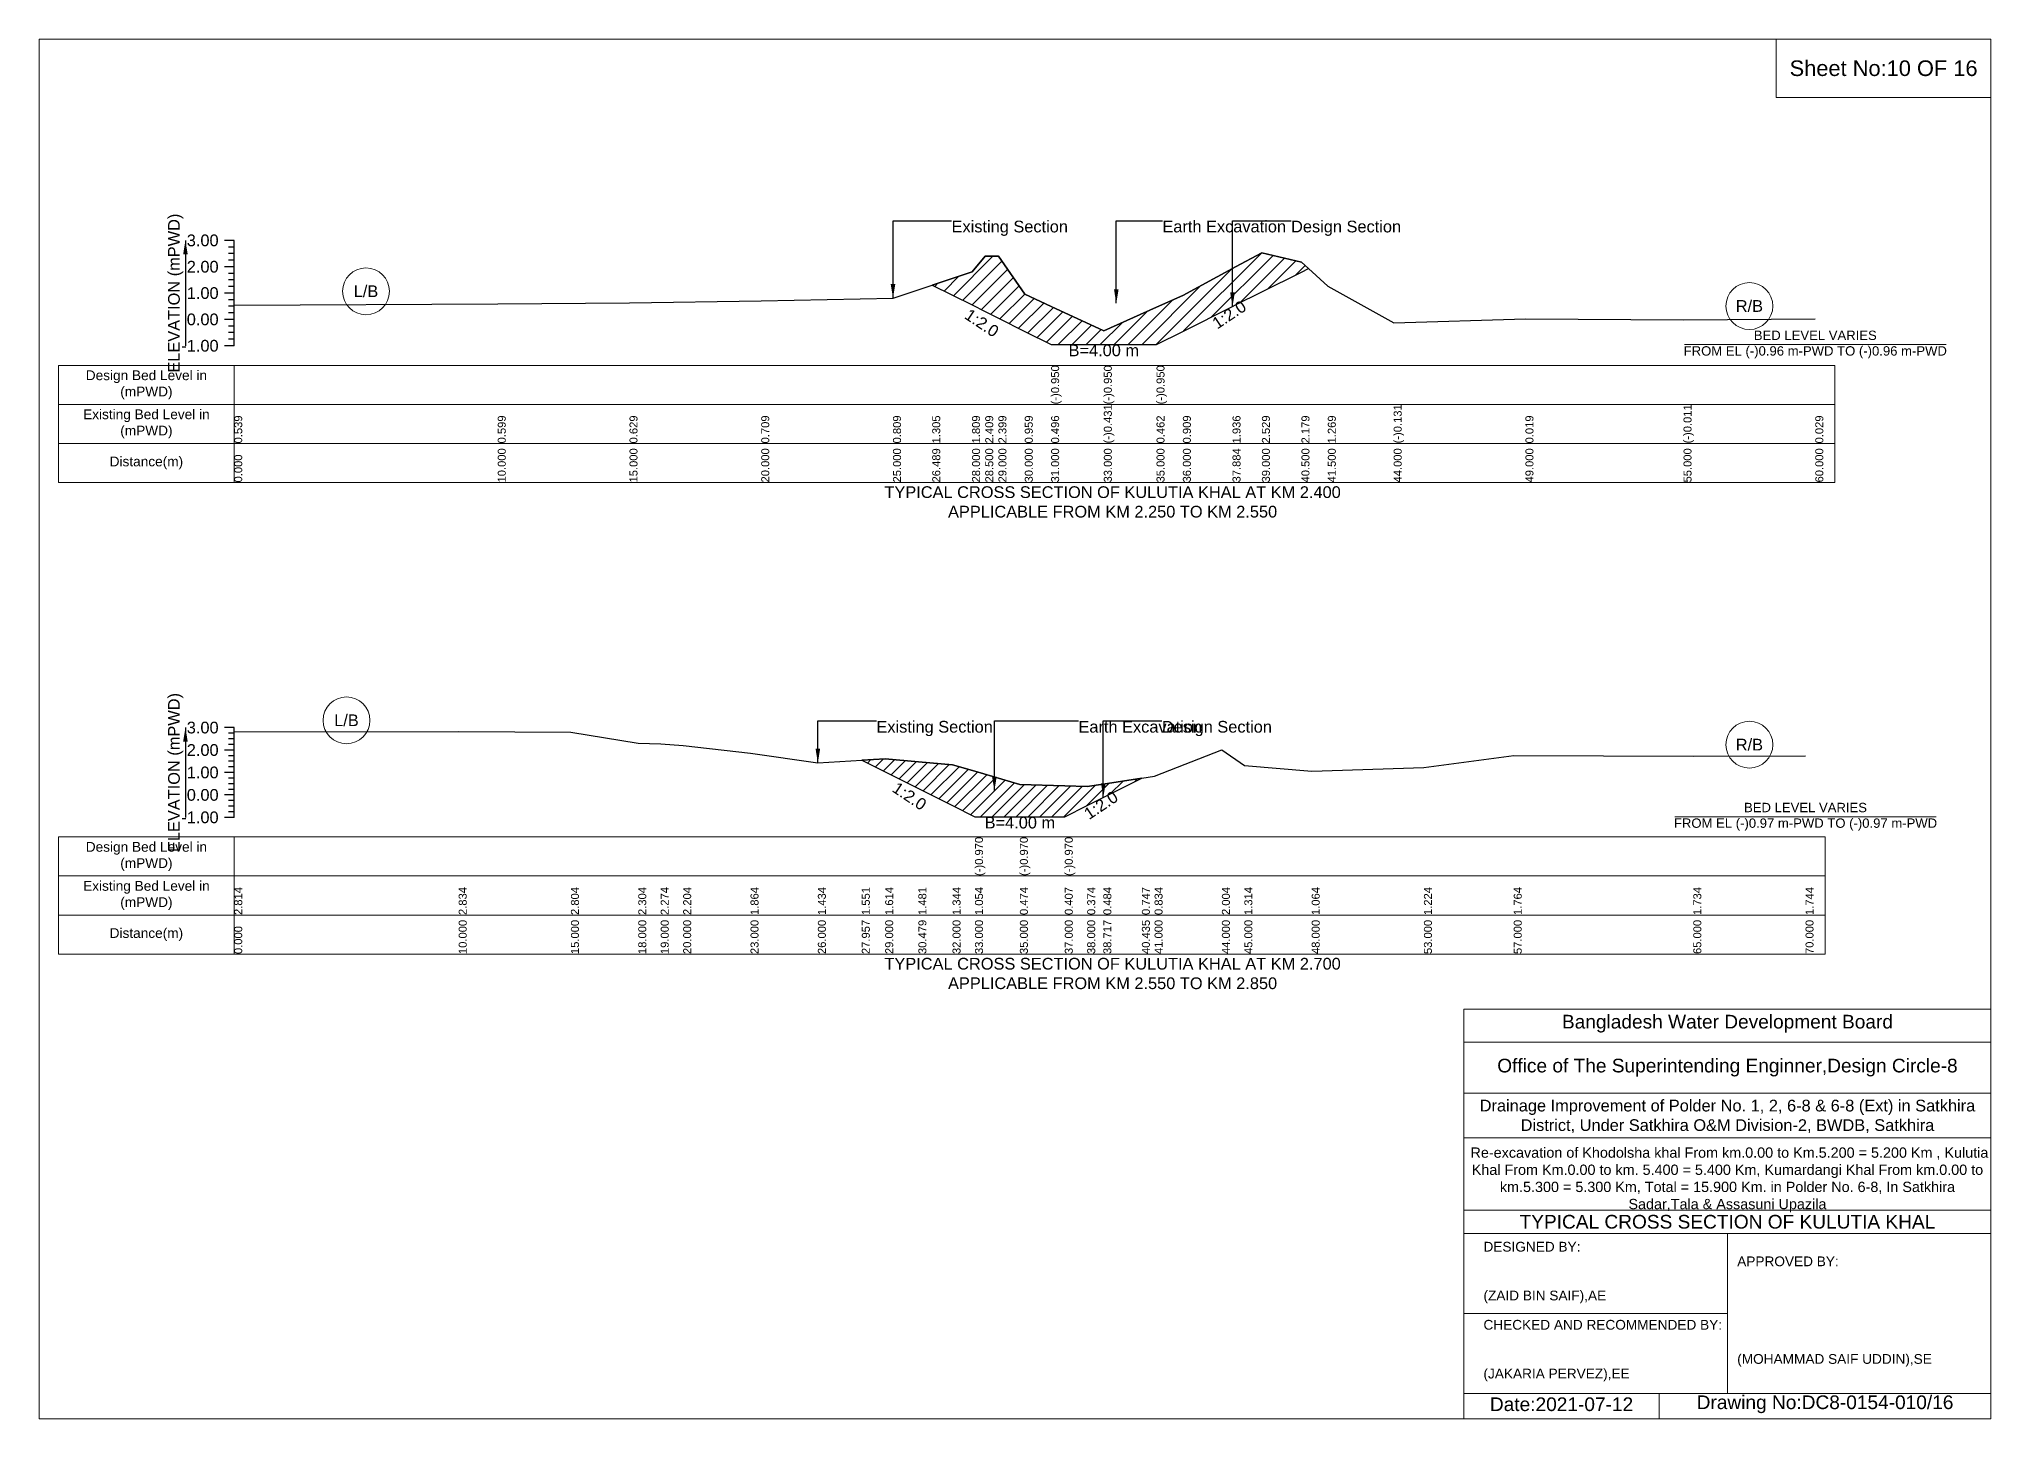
# Model space of a CAD drawing. Header units: inches. Extents: x 91000 to 568000, y -5656 to 0.
# Drawn here: x 340000 to 348000, y -5656 to 0 of the extents above; entities that cross this region are included whole.
import ezdxf

# ---------------------------------------------------------------- set-up
doc = ezdxf.new("R2010")
doc.units = ezdxf.units.IN
doc.header["$LTSCALE"] = 7
doc.header["$MEASUREMENT"] = 0
for name, color, linetype, lineweight in [('Cross section Data Border', 7, 'Continuous', 9), ('Cross Section Labels', 7, 'Continuous', 9), ('Existing_Bed_Level for Xsection', 7, 'Continuous', 25)]:
    doc.layers.add(name, color=color, linetype=linetype, lineweight=lineweight)
doc.styles.get("Standard").update_dxf_attribs({"font": 'arial.ttf'})
doc.dimstyles.get("Standard").update_dxf_attribs({"dimtxt": 0.18, "dimasz": 0.18, "dimexe": 0.18, "dimexo": 0.0625, "dimgap": 0.09, "dimtad": 0, "dimtih": 1, "dimtoh": 1, "dimdec": 4, "dimzin": 0, "dimdsep": 46, "dimtxsty": 'Standard', "dimcen": 0.09, "dimadec": 0, "dimazin": 0, "dimtfac": 1, "dimtdec": 4, "dimtofl": 0, "dimtmove": 0, "dimatfit": 3, "dimfxl": 1, "dimtolj": 1, "dimtzin": 0, "dimarcsym": 0})

msp = doc.modelspace()

# ---------------------------------------------------------------- hatches: boundary and pattern name
at = {"layer": 'Existing_Bed_Level for Xsection'}
h = msp.add_hatch(dxfattribs=at)
h.set_pattern_fill('ANSI31', color=256, scale=324, style=0)
h.paths.add_polyline_path([(343660.8, -1008.5), (343824, -1090.1), (343878, -1117.1), (343904.4, -1130.3), (343932, -1144.1), (344040, -1198.1), (344148, -1252.1), (344364, -1252.1), (344580, -1252.1), (344688, -1198.1), (344891.5, -1096.3), (344904, -1090.1), (345012, -1036.1), (345174, -955.1), (345203, -940.5), (345174, -914.1), (345012, -876.3), (344904, -933.6), (344891.5, -940.4), (344688, -1051.3), (344580, -1099.5), (344364, -1196), (344148, -1095.9), (344040, -1045.9), (343932, -890.4), (343904.4, -889.8), (343878, -889.3), (343824, -954.1)])
h = msp.add_hatch(dxfattribs=at)
h.set_pattern_fill('ANSI31', color=256, scale=276, style=0)
h.paths.add_polyline_path([(343372.1, -2955.7), (343468, -3003.6), (343604, -3071.7), (343744, -3141.6), (343836, -3187.6), (344020, -3187.6), (344204, -3187.6), (344296, -3141.6), (344362, -3108.7), (344520, -3029.7), (344362, -3053.9), (344296, -3064), (344204, -3060.9), (344020, -3054.8), (343836, -3001.4), (343744, -2974.8), (343604, -2962.2), (343468, -2949.9)])

# ---------------------------------------------------------------- linework, layer by layer
at = {"layer": 'Cross section Data Border'}
for points in [[(340080, -1337.5), (347360, -1337.5), (347360, -1817.5), (340080, -1817.5)], [(340080, -3270.4), (347320, -3270.4), (347320, -3750.4), (340080, -3750.4)]]:
    msp.add_lwpolyline(points, close=True, dxfattribs=at)
for points in [[(340800, -1337.5), (340800, -1817.5)], [(340080, -1497.5), (347360, -1497.5)], [(340080, -1657.5), (347360, -1657.5)], [(340800, -3270.4), (340800, -3750.4)], [(340080, -3430.4), (347320, -3430.4)], [(340080, -3590.4), (347320, -3590.4)]]:
    msp.add_lwpolyline(points, dxfattribs=at)
at = {"layer": 'Cross Section Labels'}
for points in [[(340000, 0), (348000, 0), (348000, -5656), (340000, -5656)], [(347120, 0), (348000, 0), (348000, -240), (347120, -240)]]:
    msp.add_lwpolyline(points, close=True, dxfattribs=at)
for points in [[(346744.2, -1252.1), (347815.8, -1252.1)], [(346704.2, -3187.6), (347775.8, -3187.6)], [(345840, -5656), (345840, -3976), (348000, -3976)], [(345840, -4112), (348000, -4112)], [(345840, -4320), (348000, -4320)], [(345840, -4504), (348000, -4504)], [(345840, -4800), (348000, -4800)], [(345840, -4896), (348000, -4896)], [(346920, -4896), (346920, -5552)], [(345840, -5224), (346920, -5224)], [(345840, -5552), (348000, -5552)], [(346640, -5552), (346640, -5656)]]:
    msp.add_lwpolyline(points, dxfattribs=at)
for centre in [(341340, -1034), (347010, -1094.5), (341260, -2792.6), (347010, -2892.4)]:
    msp.add_circle(centre, 96, dxfattribs=at)
at = {"layer": 'Existing_Bed_Level for Xsection'}
for points in [[(340800, -825.5), (340760, -825.5)], [(340800, -852.5), (340776, -852.5)], [(340800, -879.5), (340776, -879.5)], [(340800, -1257.5), (340800, -1149.5), (340800, -1041.5), (340800, -933.5), (340800, -825.5)], [(340800, -1091.2), (341880, -1084.8), (342420, -1081.5), (342960, -1072.9), (343500, -1062.1), (343660.8, -1008.5), (343824, -954.1), (343878, -889.3), (343904.4, -889.8), (343932, -890.4), (344040, -1045.9), (344148, -1095.9), (344148, -1095.9), (344364, -1196), (344364, -1196), (344580, -1099.5), (344580, -1099.5), (344688, -1051.3), (344891.5, -940.4), (344904, -933.6), (345012, -876.3), (345174, -914.1), (345203, -940.5), (345282, -1012.4), (345552, -1163.6), (346092, -1147.4), (346740, -1150.6), (347280, -1146.3)], [(340800, -933.5), (340760, -933.5)], [(340800, -906.5), (340776, -906.5)], [(340800, -960.5), (340776, -960.5)], [(340800, -987.5), (340776, -987.5)], [(340800, -1014.5), (340776, -1014.5)], [(340800, -1041.5), (340760, -1041.5)], [(340800, -1068.5), (340776, -1068.5)], [(340800, -1095.5), (340776, -1095.5)], [(340800, -1149.5), (340760, -1149.5)], [(340800, -1122.5), (340776, -1122.5)], [(340800, -1176.5), (340776, -1176.5)], [(340800, -1257.5), (340760, -1257.5)], [(340800, -1203.5), (340776, -1203.5)], [(340800, -1230.5), (340776, -1230.5)], [(340800, -2822.4), (340760, -2822.4)], [(340800, -2845.4), (340776, -2845.4)], [(340800, -2868.4), (340776, -2868.4)], [(340800, -3190.4), (340800, -3098.4), (340800, -3006.4), (340800, -2914.4), (340800, -2822.4)], [(340800, -2839.5), (341720, -2837.7), (342180, -2840.4), (342456, -2886.4), (342548, -2889.2), (342640, -2895.6), (342916, -2926.9), (343192, -2966.5), (343372.1, -2955.7), (343468, -2949.9), (343604, -2962.2), (343744, -2974.8), (343836, -3001.4), (343836, -3001.4), (344020, -3054.8), (344020, -3054.8), (344204, -3060.9), (344204, -3060.9), (344296, -3064), (344362, -3053.9), (344520, -3029.7), (344572, -3021.7), (344848, -2914), (344940, -2977.5), (345216, -3000.5), (345676, -2985.8), (346044, -2936.1), (346780, -2938.9), (347240, -2938)], [(340800, -2914.4), (340760, -2914.4)], [(340800, -2891.4), (340776, -2891.4)], [(340800, -2937.4), (340776, -2937.4)], [(340800, -3006.4), (340760, -3006.4)], [(340800, -2960.4), (340776, -2960.4)], [(340800, -2983.4), (340776, -2983.4)], [(340800, -3029.4), (340776, -3029.4)], [(340800, -3098.4), (340760, -3098.4)], [(340800, -3052.4), (340776, -3052.4)], [(340800, -3075.4), (340776, -3075.4)], [(340800, -3190.4), (340760, -3190.4)], [(340800, -3121.4), (340776, -3121.4)], [(340800, -3144.4), (340776, -3144.4)], [(340800, -3167.4), (340776, -3167.4)]]:
    msp.add_lwpolyline(points, dxfattribs=at)
for points in [[(343660.8, -1008.5), (343660.8, -1008.5), (343824, -1090.1), (343878, -1117.1), (343904.4, -1130.3), (343932, -1144.1), (344040, -1198.1), (344148, -1252.1), (344148, -1252.1), (344364, -1252.1), (344364, -1252.1), (344580, -1252.1), (344580, -1252.1), (344688, -1198.1), (344891.5, -1096.3), (344904, -1090.1), (345012, -1036.1), (345174, -955.1), (345203, -940.5), (345174, -914.1), (345012, -876.3), (344904, -933.6), (344891.5, -940.4), (344688, -1051.3), (344580, -1099.5), (344580, -1099.5), (344364, -1196), (344364, -1196), (344148, -1095.9), (344148, -1095.9), (344040, -1045.9), (343932, -890.4), (343904.4, -889.8), (343878, -889.3), (343824, -954.1), (343660.8, -1008.5)], [(343372.1, -2955.7), (343372.1, -2955.7), (343468, -3003.6), (343604, -3071.7), (343744, -3141.6), (343836, -3187.6), (343836, -3187.6), (344020, -3187.6), (344020, -3187.6), (344204, -3187.6), (344204, -3187.6), (344296, -3141.6), (344362, -3108.7), (344520, -3029.7), (344520, -3029.7), (344520, -3029.7), (344362, -3053.9), (344296, -3064), (344204, -3060.9), (344204, -3060.9), (344020, -3054.8), (344020, -3054.8), (343836, -3001.4), (343836, -3001.4), (343744, -2974.8), (343604, -2962.2), (343468, -2949.9), (343372.1, -2955.7)]]:
    msp.add_lwpolyline(points, close=True, dxfattribs=at)

# ---------------------------------------------------------------- texts
at = {"layer": 'Cross section Data Border', "char_height": 40, "width": 640, "attachment_point": 5}
for s, insert in [('Design Bed Level in (mPWD)', (340440, -1417.5)), ('Existing Bed Level in (mPWD)', (340440, -1577.5)), ('Distance(m)', (340440, -1737.5)), ('Design Bed Level in (mPWD)', (340440, -3350.4)), ('Existing Bed Level in (mPWD)', (340440, -3510.4)), ('Distance(m)', (340440, -3670.4))]:
    msp.add_mtext(s, dxfattribs=dict(at, insert=insert))
at = {"layer": 'Cross Section Labels'}
for s, insert, char_height, attachment_point in [('Sheet No:10 OF 16', (347560, -120), 64, 5), ('Existing Section', (343740, -744.5), 48, 1), ('Earth Excavation', (344604, -744.5), 48, 1), ('Design Section', (345131.5, -744.5), 48, 1), ('L/B', (341340, -1034), 48, 5), ('R/B', (347010, -1094.5), 48, 5), ('BED LEVEL VARIES ^JFROM EL (-)0.96 m-PWD TO (-)0.96 m-PWD', (347280, -1252.1), 38.4, 5), ('B=4.00 m', (344364, -1252.1), 48, 2), ('TYPICAL CROSS SECTION OF KULUTIA KHAL AT KM 2.400^JAPPLICABLE FROM KM 2.250 TO KM 2.550', (344400, -1897.5), 48, 5), ('L/B', (341260, -2792.6), 48, 5), ('Existing Section', (343432, -2794.8), 48, 1), ('Earth Excavation', (344260, -2794.8), 48, 1), ('Design Section', (344602, -2794.8), 48, 1), ('R/B', (347010, -2892.4), 48, 5), ('B=4.00 m', (344020, -3187.6), 48, 2), ('BED LEVEL VARIES ^JFROM EL (-)0.97 m-PWD TO (-)0.97 m-PWD', (347240, -3187.6), 38.4, 5), ('TYPICAL CROSS SECTION OF KULUTIA KHAL AT KM 2.700^JAPPLICABLE FROM KM 2.550 TO KM 2.850', (344400, -3830.4), 48, 5), ('Bangladesh Water Development Board', (346920, -4036), 56, 5), ('Office of The Superintending Enginner,Design Circle-8', (346920, -4216), 56, 5)]:
    msp.add_mtext(s, dxfattribs=dict(at, insert=insert, char_height=char_height, attachment_point=attachment_point))
at = {"layer": 'Cross Section Labels', "char_height": 48, "attachment_point": 2}
for insert, rotation in [((343877.4, -1143.8), 326.30993), ((344864.5, -1109.8), 33.69007), ((343581, -3083.2), 326.30993), ((344339, -3120.2), 33.69007)]:
    msp.add_mtext('1:2.0', dxfattribs=dict(at, insert=insert, rotation=rotation))
at = {"layer": 'Cross Section Labels'}
for s, insert, char_height, width, attachment_point in [('Drainage Improvement of Polder No. 1, 2, 6-8 & 6-8 (Ext) in Satkhira District, Under Satkhira O&M Division-2, BWDB, Satkhira', (346920, -4416), 48, 2240, 5), (' Re-excavation of Khodolsha khal From km.0.00 to Km.5.200 = 5.200 Km , Kulutia Khal From Km.0.00 to km. 5.400 = 5.400 Km, Kumardangi Khal From km.0.00 to km.5.300 = 5.300 Km, Total = 15.900 Km. in Polder No. 6-8, In Satkhira Sadar,Tala & Assasuni Upazila', (346920, -4676), 42.1524, 2160, 5), ('TYPICAL CROSS SECTION OF KULUTIA KHAL', (346920, -4848), 56, 2240, 5), ('DESIGNED BY:^J^J^J(ZAID BIN SAIF),AE', (345920, -5056), 40, 1120, 4), ('APPROVED BY:^J^J^J^J^J^J(MOHAMMAD SAIF UDDIN),SE', (346960, -5216), 40, 1120, 4), ('CHECKED AND RECOMMENDED BY:^J^J^J(JAKARIA PERVEZ),EE', (345920, -5376), 40, 1120, 4), ('Date:2021-07-12', (346240, -5596), 56, 1120, 5), ('Drawing No:DC8-0154-010/16', (347320, -5596), 56, 1760, 5)]:
    msp.add_mtext(s, dxfattribs=dict(at, insert=insert, char_height=char_height, width=width, attachment_point=attachment_point))
at = {"layer": 'Existing_Bed_Level for Xsection', "rotation": 90}
for s, insert, char_height, attachment_point in [('ELEVATION (mPWD)', (340560, -1041.5), 48, 5), ('(-)0.950', (344148, -1497.5), 32.8, 1), ('(-)0.950', (344364, -1497.5), 32.8, 1), ('(-)0.950', (344580, -1497.5), 32.8, 1), ('(-)0.431', (344364, -1657.5), 32.8, 1), ('(-)0.131', (345552, -1657.5), 32.8, 1), ('(-)0.011', (346740, -1657.5), 32.8, 1), ('0.539', (340800, -1657.5), 32.8, 1), ('0.599', (341880, -1657.5), 32.8, 1), ('0.629', (342420, -1657.5), 32.8, 1), ('0.709', (342960, -1657.5), 32.8, 1), ('0.809', (343500, -1657.5), 32.8, 1), ('1.305', (343660.8, -1657.5), 32.8, 1), ('1.809', (343824, -1657.5), 32.8, 1), ('2.409', (343878, -1657.5), 32.8, 1), ('2.399', (343932, -1657.5), 32.8, 1), ('0.959', (344040, -1657.5), 32.8, 1), ('0.496', (344148, -1657.5), 32.8, 1), ('0.462', (344580, -1657.5), 32.8, 1), ('0.909', (344688, -1657.5), 32.8, 1), ('1.936', (344891.5, -1657.5), 32.8, 1), ('2.529', (345012, -1657.5), 32.8, 1), ('2.179', (345174, -1657.5), 32.8, 1), ('1.269', (345282, -1657.5), 32.8, 1), ('0.019', (346092, -1657.5), 32.8, 1), ('0.029', (347280, -1657.5), 32.8, 1), ('10.000', (341880, -1817.5), 32.8, 1), ('15.000', (342420, -1817.5), 32.8, 1), ('20.000', (342960, -1817.5), 32.8, 1), ('25.000', (343500, -1817.5), 32.8, 1), ('26.489', (343660.8, -1817.5), 32.8, 1), ('28.000', (343824, -1817.5), 32.8, 1), ('28.500', (343878, -1817.5), 32.8, 1), ('29.000', (343932, -1817.5), 32.8, 1), ('30.000', (344040, -1817.5), 32.8, 1), ('31.000', (344148, -1817.5), 32.8, 1), ('33.000', (344364, -1817.5), 32.8, 1), ('35.000', (344580, -1817.5), 32.8, 1), ('36.000', (344688, -1817.5), 32.8, 1), ('37.884', (344891.5, -1817.5), 32.8, 1), ('39.000', (345012, -1817.5), 32.8, 1), ('40.500', (345174, -1817.5), 32.8, 1), ('41.500', (345282, -1817.5), 32.8, 1), ('44.000', (345552, -1817.5), 32.8, 1), ('49.000', (346092, -1817.5), 32.8, 1), ('55.000', (346740, -1817.5), 32.8, 1), ('60.000', (347280, -1817.5), 32.8, 1), ('0.000', (340800, -1817.5), 32.8, 1), ('ELEVATION (mPWD)', (340560, -3006.4), 48, 5), ('(-)0.970', (343836, -3430.4), 32.8, 1), ('(-)0.970', (344020, -3430.4), 32.8, 1), ('(-)0.970', (344204, -3430.4), 32.8, 1), ('2.814', (340800, -3590.4), 32.8, 1), ('2.834', (341720, -3590.4), 32.8, 1), ('2.804', (342180, -3590.4), 32.8, 1), ('2.304', (342456, -3590.4), 32.8, 1), ('2.274', (342548, -3590.4), 32.8, 1), ('2.204', (342640, -3590.4), 32.8, 1), ('1.864', (342916, -3590.4), 32.8, 1), ('1.434', (343192, -3590.4), 32.8, 1), ('1.551', (343372.1, -3590.4), 32.8, 1), ('1.614', (343468, -3590.4), 32.8, 1), ('1.481', (343604, -3590.4), 32.8, 1), ('1.344', (343744, -3590.4), 32.8, 1), ('1.054', (343836, -3590.4), 32.8, 1), ('0.474', (344020, -3590.4), 32.8, 1), ('0.407', (344204, -3590.4), 32.8, 1), ('0.374', (344296, -3590.4), 32.8, 1), ('0.484', (344362, -3590.4), 32.8, 1), ('0.747', (344520, -3590.4), 32.8, 1), ('0.834', (344572, -3590.4), 32.8, 1), ('2.004', (344848, -3590.4), 32.8, 1), ('1.314', (344940, -3590.4), 32.8, 1), ('1.064', (345216, -3590.4), 32.8, 1), ('1.224', (345676, -3590.4), 32.8, 1), ('1.764', (346044, -3590.4), 32.8, 1), ('1.734', (346780, -3590.4), 32.8, 1), ('1.744', (347240, -3590.4), 32.8, 1), ('0.000', (340800, -3750.4), 32.8, 1), ('10.000', (341720, -3750.4), 32.8, 1), ('15.000', (342180, -3750.4), 32.8, 1), ('18.000', (342456, -3750.4), 32.8, 1), ('19.000', (342548, -3750.4), 32.8, 1), ('20.000', (342640, -3750.4), 32.8, 1), ('23.000', (342916, -3750.4), 32.8, 1), ('26.000', (343192, -3750.4), 32.8, 1), ('27.957', (343372.1, -3750.4), 32.8, 1), ('29.000', (343468, -3750.4), 32.8, 1), ('30.479', (343604, -3750.4), 32.8, 1), ('32.000', (343744, -3750.4), 32.8, 1), ('33.000', (343836, -3750.4), 32.8, 1), ('35.000', (344020, -3750.4), 32.8, 1), ('37.000', (344204, -3750.4), 32.8, 1), ('38.000', (344296, -3750.4), 32.8, 1), ('38.717', (344362, -3750.4), 32.8, 1), ('40.435', (344520, -3750.4), 32.8, 1), ('41.000', (344572, -3750.4), 32.8, 1), ('44.000', (344848, -3750.4), 32.8, 1), ('45.000', (344940, -3750.4), 32.8, 1), ('48.000', (345216, -3750.4), 32.8, 1), ('53.000', (345676, -3750.4), 32.8, 1), ('57.000', (346044, -3750.4), 32.8, 1), ('65.000', (346780, -3750.4), 32.8, 1), ('70.000', (347240, -3750.4), 32.8, 1)]:
    msp.add_mtext(s, dxfattribs=dict(at, insert=insert, char_height=char_height, attachment_point=attachment_point))
at = {"layer": 'Existing_Bed_Level for Xsection', "char_height": 48, "attachment_point": 6}
for s, insert in [('3.00', (340736, -825.5)), ('2.00', (340736, -933.5)), ('1.00', (340736, -1041.5)), ('0.00', (340736, -1149.5)), ('-1.00', (340736, -1257.5)), ('3.00', (340736, -2822.4)), ('2.00', (340736, -2914.4)), ('1.00', (340736, -3006.4)), ('0.00', (340736, -3098.4)), ('-1.00', (340736, -3190.4))]:
    msp.add_mtext(s, dxfattribs=dict(at, insert=insert))

# ---------------------------------------------------------------- leaders
at = {"layer": 'Cross Section Labels', "annotation_type": 0, "has_hookline": 1, "hookline_direction": 0}
for points, text_width in [([(343500, -1062.1), (343500, -744.5), (343739.9, -744.5)], 467.2), ([(344415.1, -1083.2), (344415.1, -744.5), (344603.9, -744.5)], 497), ([(344891.5, -1096.3), (344891.5, -744.5), (345131.4, -744.5)], 441.2), ([(343192, -2966.5), (343192, -2794.8), (343431.9, -2794.8)], 467.2), ([(343915.5, -3080.8), (343915.5, -2794.8), (344259.9, -2794.8)], 497), ([(344362, -3108.7), (344362, -2794.8), (344601.9, -2794.8)], 441.2)]:
    msp.add_leader(points, dimstyle='Standard', override={"dimasz": 57.6}, dxfattribs=dict(at, text_width=text_width))
at = {"layer": 'Existing_Bed_Level for Xsection'}
for points in [[(340600, -825.5), (340600, -1257.5)], [(340600, -2822.4), (340600, -3190.4)]]:
    msp.add_leader(points, dimstyle='Standard', override={"dimasz": 57.6}, dxfattribs=at)

doc.saveas('drawing.dxf')
